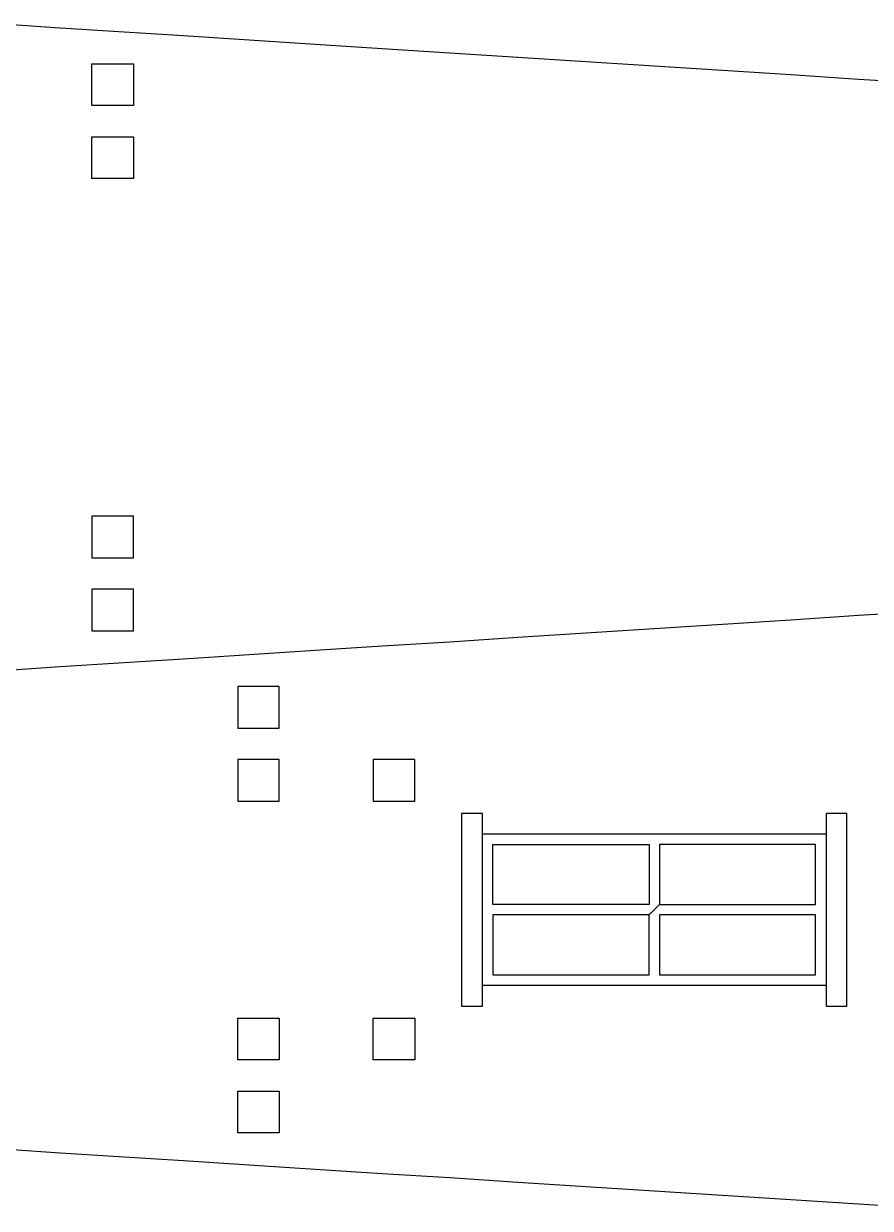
# Model space of a CAD drawing. Header units: millimetres. Extents: x 132 to 771, y 404 to 944.
# Drawn here: x 215.2 to 296.4, y 825.4 to 939.1 of the extents above; entities that cross this region are included whole.
import ezdxf

# ---------------------------------------------------------------- set-up
doc = ezdxf.new("R2010")
doc.units = ezdxf.units.MM
doc.header["$MEASUREMENT"] = 0
doc.layers.get('0').update_dxf_attribs({"linetype": 'CONTINUOUS', "true_color": 0xffffff})

msp = doc.modelspace()

# ---------------------------------------------------------------- linework, layer by layer
at = {"color": 7, "linetype": 'Continuous', "true_color": 0xffffff}
for points in [[(301.81, 933.36), (295.33, 933.77), (288.81, 934.19), (275.7, 935.03), (262.59, 935.88), (256.07, 936.3), (249.59, 936.71), (243.15, 937.13), (236.79, 937.54), (230.49, 937.94), (224.29, 938.34), (218.19, 938.73), (212.21, 939.12)], [(225.7, 931.25), (225.69, 931.25), (225.65, 931.25), (225.6, 931.25), (225.53, 931.25), (225.44, 931.25), (225.33, 931.25), (225.07, 931.25), (224.77, 931.25), (224.43, 931.25), (224.07, 931.25), (223.7, 931.25), (223.33, 931.25), (222.96, 931.25), (222.63, 931.25), (222.32, 931.25), (222.07, 931.25), (221.96, 931.25), (221.87, 931.25), (221.8, 931.25), (221.74, 931.25), (221.71, 931.25), (221.7, 931.25), (221.7, 931.26), (221.7, 931.29), (221.7, 931.35), (221.7, 931.42), (221.7, 931.51), (221.7, 931.62), (221.7, 931.87), (221.7, 932.17), (221.7, 932.51), (221.7, 932.87), (221.7, 933.25), (221.7, 933.62), (221.7, 933.98), (221.7, 934.32), (221.7, 934.62), (221.7, 934.88), (221.7, 934.98), (221.7, 935.07), (221.7, 935.15), (221.7, 935.2), (221.7, 935.23), (221.7, 935.25), (221.71, 935.25), (221.74, 935.25), (221.8, 935.25), (221.87, 935.25), (221.96, 935.25), (222.07, 935.25), (222.32, 935.25), (222.63, 935.25), (222.96, 935.25), (223.33, 935.25), (223.7, 935.25), (224.07, 935.25), (224.43, 935.25), (224.77, 935.25), (225.07, 935.25), (225.33, 935.25), (225.44, 935.25), (225.53, 935.25), (225.6, 935.25), (225.65, 935.25), (225.69, 935.25), (225.7, 935.25), (225.7, 935.23), (225.7, 935.2), (225.7, 935.15), (225.7, 935.07), (225.7, 934.98), (225.7, 934.88), (225.7, 934.62), (225.7, 934.32), (225.7, 933.98), (225.7, 933.62), (225.7, 933.25), (225.7, 932.87), (225.7, 932.51), (225.7, 932.17), (225.7, 931.87), (225.7, 931.62), (225.7, 931.51), (225.7, 931.42), (225.7, 931.35), (225.7, 931.29), (225.7, 931.26), (225.7, 931.25)], [(225.7, 924.25), (225.69, 924.25), (225.65, 924.25), (225.6, 924.25), (225.53, 924.25), (225.44, 924.25), (225.33, 924.25), (225.07, 924.25), (224.77, 924.25), (224.43, 924.25), (224.07, 924.25), (223.7, 924.25), (223.33, 924.25), (222.96, 924.25), (222.63, 924.25), (222.32, 924.25), (222.07, 924.25), (221.96, 924.25), (221.87, 924.25), (221.8, 924.25), (221.74, 924.25), (221.71, 924.25), (221.7, 924.25), (221.7, 924.26), (221.7, 924.29), (221.7, 924.35), (221.7, 924.42), (221.7, 924.51), (221.7, 924.62), (221.7, 924.87), (221.7, 925.17), (221.7, 925.51), (221.7, 925.87), (221.7, 926.25), (221.7, 926.62), (221.7, 926.98), (221.7, 927.32), (221.7, 927.62), (221.7, 927.88), (221.7, 927.98), (221.7, 928.07), (221.7, 928.15), (221.7, 928.2), (221.7, 928.23), (221.7, 928.25), (221.71, 928.25), (221.74, 928.25), (221.8, 928.25), (221.87, 928.25), (221.96, 928.25), (222.07, 928.25), (222.32, 928.25), (222.63, 928.25), (222.96, 928.25), (223.33, 928.25), (223.7, 928.25), (224.07, 928.25), (224.43, 928.25), (224.77, 928.25), (225.07, 928.25), (225.33, 928.25), (225.44, 928.25), (225.53, 928.25), (225.6, 928.25), (225.65, 928.25), (225.69, 928.25), (225.7, 928.25), (225.7, 928.23), (225.7, 928.2), (225.7, 928.15), (225.7, 928.07), (225.7, 927.98), (225.7, 927.88), (225.7, 927.62), (225.7, 927.32), (225.7, 926.98), (225.7, 926.62), (225.7, 926.25), (225.7, 925.87), (225.7, 925.51), (225.7, 925.17), (225.7, 924.87), (225.7, 924.62), (225.7, 924.51), (225.7, 924.42), (225.7, 924.35), (225.7, 924.29), (225.7, 924.26), (225.7, 924.25)], [(225.7, 891.82), (225.69, 891.82), (225.65, 891.82), (225.6, 891.82), (225.53, 891.82), (225.44, 891.82), (225.33, 891.82), (225.07, 891.82), (224.77, 891.82), (224.43, 891.82), (224.07, 891.82), (223.7, 891.82), (223.33, 891.82), (222.96, 891.82), (222.63, 891.82), (222.32, 891.82), (222.07, 891.82), (221.96, 891.82), (221.87, 891.82), (221.8, 891.82), (221.74, 891.82), (221.71, 891.82), (221.7, 891.82), (221.7, 891.81), (221.7, 891.77), (221.7, 891.72), (221.7, 891.65), (221.7, 891.56), (221.7, 891.45), (221.7, 891.19), (221.7, 890.89), (221.7, 890.55), (221.7, 890.19), (221.7, 889.82), (221.7, 889.45), (221.7, 889.08), (221.7, 888.75), (221.7, 888.44), (221.7, 888.19), (221.7, 888.08), (221.7, 887.99), (221.7, 887.92), (221.7, 887.86), (221.7, 887.83), (221.7, 887.82), (221.71, 887.82), (221.74, 887.82), (221.8, 887.82), (221.87, 887.82), (221.96, 887.82), (222.07, 887.82), (222.32, 887.82), (222.63, 887.82), (222.96, 887.82), (223.33, 887.82), (223.7, 887.82), (224.07, 887.82), (224.43, 887.82), (224.77, 887.82), (225.07, 887.82), (225.33, 887.82), (225.44, 887.82), (225.53, 887.82), (225.6, 887.82), (225.65, 887.82), (225.69, 887.82), (225.7, 887.82), (225.7, 887.83), (225.7, 887.86), (225.7, 887.92), (225.7, 887.99), (225.7, 888.08), (225.7, 888.19), (225.7, 888.44), (225.7, 888.75), (225.7, 889.08), (225.7, 889.45), (225.7, 889.82), (225.7, 890.19), (225.7, 890.55), (225.7, 890.89), (225.7, 891.19), (225.7, 891.45), (225.7, 891.56), (225.7, 891.65), (225.7, 891.72), (225.7, 891.77), (225.7, 891.81), (225.7, 891.82)], [(225.7, 884.82), (225.69, 884.82), (225.65, 884.82), (225.6, 884.82), (225.53, 884.82), (225.44, 884.82), (225.33, 884.82), (225.07, 884.82), (224.77, 884.82), (224.43, 884.82), (224.07, 884.82), (223.7, 884.82), (223.33, 884.82), (222.96, 884.82), (222.63, 884.82), (222.32, 884.82), (222.07, 884.82), (221.96, 884.82), (221.87, 884.82), (221.8, 884.82), (221.74, 884.82), (221.71, 884.82), (221.7, 884.82), (221.7, 884.81), (221.7, 884.77), (221.7, 884.72), (221.7, 884.65), (221.7, 884.56), (221.7, 884.45), (221.7, 884.19), (221.7, 883.89), (221.7, 883.55), (221.7, 883.19), (221.7, 882.82), (221.7, 882.45), (221.7, 882.08), (221.7, 881.75), (221.7, 881.44), (221.7, 881.19), (221.7, 881.08), (221.7, 880.99), (221.7, 880.92), (221.7, 880.86), (221.7, 880.83), (221.7, 880.82), (221.71, 880.82), (221.74, 880.82), (221.8, 880.82), (221.87, 880.82), (221.96, 880.82), (222.07, 880.82), (222.32, 880.82), (222.63, 880.82), (222.96, 880.82), (223.33, 880.82), (223.7, 880.82), (224.07, 880.82), (224.43, 880.82), (224.77, 880.82), (225.07, 880.82), (225.33, 880.82), (225.44, 880.82), (225.53, 880.82), (225.6, 880.82), (225.65, 880.82), (225.69, 880.82), (225.7, 880.82), (225.7, 880.83), (225.7, 880.86), (225.7, 880.92), (225.7, 880.99), (225.7, 881.08), (225.7, 881.19), (225.7, 881.44), (225.7, 881.75), (225.7, 882.08), (225.7, 882.45), (225.7, 882.82), (225.7, 883.19), (225.7, 883.55), (225.7, 883.89), (225.7, 884.19), (225.7, 884.45), (225.7, 884.56), (225.7, 884.65), (225.7, 884.72), (225.7, 884.77), (225.7, 884.81), (225.7, 884.82)], [(212.21, 876.95), (218.19, 877.34), (224.29, 877.73), (230.49, 878.13), (236.79, 878.53), (243.15, 878.94), (249.59, 879.36), (256.07, 879.77), (262.59, 880.19), (275.7, 881.03), (288.81, 881.88), (295.33, 882.3), (301.81, 882.71)], [(235.7, 871.46), (235.71, 871.46), (235.74, 871.46), (235.8, 871.46), (235.87, 871.46), (235.96, 871.46), (236.07, 871.46), (236.32, 871.46), (236.63, 871.46), (236.96, 871.46), (237.33, 871.46), (237.7, 871.46), (238.07, 871.46), (238.43, 871.46), (238.77, 871.46), (239.07, 871.46), (239.33, 871.46), (239.44, 871.46), (239.53, 871.46), (239.6, 871.46), (239.65, 871.46), (239.69, 871.46), (239.7, 871.46), (239.7, 871.47), (239.7, 871.51), (239.7, 871.56), (239.7, 871.63), (239.7, 871.72), (239.7, 871.83), (239.7, 872.09), (239.7, 872.39), (239.7, 872.73), (239.7, 873.09), (239.7, 873.46), (239.7, 873.83), (239.7, 874.2), (239.7, 874.53), (239.7, 874.84), (239.7, 875.09), (239.7, 875.2), (239.7, 875.29), (239.7, 875.36), (239.7, 875.42), (239.7, 875.45), (239.7, 875.46), (239.69, 875.46), (239.65, 875.46), (239.6, 875.46), (239.53, 875.46), (239.44, 875.46), (239.33, 875.46), (239.07, 875.46), (238.77, 875.46), (238.43, 875.46), (238.07, 875.46), (237.7, 875.46), (237.33, 875.46), (236.96, 875.46), (236.63, 875.46), (236.32, 875.46), (236.07, 875.46), (235.96, 875.46), (235.87, 875.46), (235.8, 875.46), (235.74, 875.46), (235.71, 875.46), (235.7, 875.46), (235.7, 875.45), (235.7, 875.42), (235.7, 875.36), (235.7, 875.29), (235.7, 875.2), (235.7, 875.09), (235.7, 874.84), (235.7, 874.53), (235.7, 874.2), (235.7, 873.83), (235.7, 873.46), (235.7, 873.09), (235.7, 872.73), (235.7, 872.39), (235.7, 872.09), (235.7, 871.83), (235.7, 871.72), (235.7, 871.63), (235.7, 871.56), (235.7, 871.51), (235.7, 871.47), (235.7, 871.46)], [(235.7, 864.46), (235.71, 864.46), (235.74, 864.46), (235.8, 864.46), (235.87, 864.46), (235.96, 864.46), (236.07, 864.46), (236.32, 864.46), (236.63, 864.46), (236.96, 864.46), (237.33, 864.46), (237.7, 864.46), (238.07, 864.46), (238.43, 864.46), (238.77, 864.46), (239.07, 864.46), (239.33, 864.46), (239.44, 864.46), (239.53, 864.46), (239.6, 864.46), (239.65, 864.46), (239.69, 864.46), (239.7, 864.46), (239.7, 864.47), (239.7, 864.51), (239.7, 864.56), (239.7, 864.63), (239.7, 864.72), (239.7, 864.83), (239.7, 865.09), (239.7, 865.39), (239.7, 865.73), (239.7, 866.09), (239.7, 866.46), (239.7, 866.83), (239.7, 867.2), (239.7, 867.53), (239.7, 867.84), (239.7, 868.09), (239.7, 868.2), (239.7, 868.29), (239.7, 868.36), (239.7, 868.42), (239.7, 868.45), (239.7, 868.46), (239.69, 868.46), (239.65, 868.46), (239.6, 868.46), (239.53, 868.46), (239.44, 868.46), (239.33, 868.46), (239.07, 868.46), (238.77, 868.46), (238.43, 868.46), (238.07, 868.46), (237.7, 868.46), (237.33, 868.46), (236.96, 868.46), (236.63, 868.46), (236.32, 868.46), (236.07, 868.46), (235.96, 868.46), (235.87, 868.46), (235.8, 868.46), (235.74, 868.46), (235.71, 868.46), (235.7, 868.46), (235.7, 868.45), (235.7, 868.42), (235.7, 868.36), (235.7, 868.29), (235.7, 868.2), (235.7, 868.09), (235.7, 867.84), (235.7, 867.53), (235.7, 867.2), (235.7, 866.83), (235.7, 866.46), (235.7, 866.09), (235.7, 865.73), (235.7, 865.39), (235.7, 865.09), (235.7, 864.83), (235.7, 864.72), (235.7, 864.63), (235.7, 864.56), (235.7, 864.51), (235.7, 864.47), (235.7, 864.46)], [(248.7, 864.46), (248.71, 864.46), (248.74, 864.46), (248.8, 864.46), (248.87, 864.46), (248.96, 864.46), (249.07, 864.46), (249.32, 864.46), (249.63, 864.46), (249.96, 864.46), (250.33, 864.46), (250.7, 864.46), (251.07, 864.46), (251.43, 864.46), (251.77, 864.46), (252.07, 864.46), (252.33, 864.46), (252.44, 864.46), (252.53, 864.46), (252.6, 864.46), (252.65, 864.46), (252.69, 864.46), (252.7, 864.46), (252.7, 864.47), (252.7, 864.51), (252.7, 864.56), (252.7, 864.63), (252.7, 864.72), (252.7, 864.83), (252.7, 865.09), (252.7, 865.39), (252.7, 865.73), (252.7, 866.09), (252.7, 866.46), (252.7, 866.83), (252.7, 867.2), (252.7, 867.53), (252.7, 867.84), (252.7, 868.09), (252.7, 868.2), (252.7, 868.29), (252.7, 868.36), (252.7, 868.42), (252.7, 868.45), (252.7, 868.46), (252.69, 868.46), (252.65, 868.46), (252.6, 868.46), (252.53, 868.46), (252.44, 868.46), (252.33, 868.46), (252.07, 868.46), (251.77, 868.46), (251.43, 868.46), (251.07, 868.46), (250.7, 868.46), (250.33, 868.46), (249.96, 868.46), (249.63, 868.46), (249.32, 868.46), (249.07, 868.46), (248.96, 868.46), (248.87, 868.46), (248.8, 868.46), (248.74, 868.46), (248.71, 868.46), (248.7, 868.46), (248.7, 868.45), (248.7, 868.42), (248.7, 868.36), (248.7, 868.29), (248.7, 868.2), (248.7, 868.09), (248.7, 867.84), (248.7, 867.53), (248.7, 867.2), (248.7, 866.83), (248.7, 866.46), (248.7, 866.09), (248.7, 865.73), (248.7, 865.39), (248.7, 865.09), (248.7, 864.83), (248.7, 864.72), (248.7, 864.63), (248.7, 864.56), (248.7, 864.51), (248.7, 864.47), (248.7, 864.46)], [(257.2, 844.78), (257.22, 844.78), (257.28, 844.78), (257.38, 844.78), (257.51, 844.78), (257.66, 844.78), (257.83, 844.78), (258.2, 844.78), (258.57, 844.78), (258.73, 844.78), (258.89, 844.78), (259.01, 844.78), (259.11, 844.78), (259.18, 844.78), (259.2, 844.78), (259.2, 844.8), (259.2, 844.84), (259.2, 844.9), (259.2, 844.99), (259.2, 845.1), (259.2, 845.24), (259.2, 845.4), (259.2, 845.58), (259.2, 845.78), (259.2, 846), (259.2, 846.24), (259.2, 846.49), (259.2, 846.76), (259.2, 847.05), (259.2, 847.36), (259.2, 847.67), (259.2, 848.35), (259.2, 849.07), (259.2, 849.84), (259.2, 850.64), (259.2, 851.46), (259.2, 852.31), (259.2, 854.03), (259.2, 855.76), (259.2, 856.6), (259.2, 857.43), (259.2, 858.23), (259.2, 858.99), (259.2, 859.72), (259.2, 860.39), (259.2, 860.71), (259.2, 861.02), (259.2, 861.3), (259.2, 861.58), (259.2, 861.83), (259.2, 862.07), (259.2, 862.29), (259.2, 862.49), (259.2, 862.67), (259.2, 862.83), (259.2, 862.96), (259.2, 863.08), (259.2, 863.17), (259.2, 863.23), (259.2, 863.27), (259.2, 863.28), (259.18, 863.28), (259.11, 863.28), (259.01, 863.28), (258.89, 863.28), (258.73, 863.28), (258.57, 863.28), (258.2, 863.28), (257.83, 863.28), (257.66, 863.28), (257.51, 863.28), (257.38, 863.28), (257.28, 863.28), (257.22, 863.28), (257.2, 863.28), (257.2, 863.27), (257.2, 863.23), (257.2, 863.17), (257.2, 863.08), (257.2, 862.96), (257.2, 862.83), (257.2, 862.67), (257.2, 862.49), (257.2, 862.29), (257.2, 862.07), (257.2, 861.83), (257.2, 861.58), (257.2, 861.3), (257.2, 861.02), (257.2, 860.71), (257.2, 860.39), (257.2, 859.72), (257.2, 858.99), (257.2, 858.23), (257.2, 857.43), (257.2, 856.6), (257.2, 855.76), (257.2, 854.03), (257.2, 852.31), (257.2, 851.46), (257.2, 850.64), (257.2, 849.84), (257.2, 849.07), (257.2, 848.35), (257.2, 847.67), (257.2, 847.36), (257.2, 847.05), (257.2, 846.76), (257.2, 846.49), (257.2, 846.24), (257.2, 846), (257.2, 845.78), (257.2, 845.58), (257.2, 845.4), (257.2, 845.24), (257.2, 845.1), (257.2, 844.99), (257.2, 844.9), (257.2, 844.84), (257.2, 844.8), (257.2, 844.78)], [(292.2, 844.78), (292.22, 844.78), (292.28, 844.78), (292.38, 844.78), (292.51, 844.78), (292.66, 844.78), (292.83, 844.78), (293.2, 844.78), (293.57, 844.78), (293.73, 844.78), (293.89, 844.78), (294.01, 844.78), (294.11, 844.78), (294.18, 844.78), (294.2, 844.78), (294.2, 844.8), (294.2, 844.84), (294.2, 844.9), (294.2, 844.99), (294.2, 845.1), (294.2, 845.24), (294.2, 845.4), (294.2, 845.58), (294.2, 845.78), (294.2, 846), (294.2, 846.24), (294.2, 846.49), (294.2, 846.76), (294.2, 847.05), (294.2, 847.36), (294.2, 847.67), (294.2, 848.35), (294.2, 849.07), (294.2, 849.84), (294.2, 850.64), (294.2, 851.46), (294.2, 852.31), (294.2, 854.03), (294.2, 855.76), (294.2, 856.6), (294.2, 857.43), (294.2, 858.23), (294.2, 858.99), (294.2, 859.72), (294.2, 860.39), (294.2, 860.71), (294.2, 861.02), (294.2, 861.3), (294.2, 861.58), (294.2, 861.83), (294.2, 862.07), (294.2, 862.29), (294.2, 862.49), (294.2, 862.67), (294.2, 862.83), (294.2, 862.96), (294.2, 863.08), (294.2, 863.17), (294.2, 863.23), (294.2, 863.27), (294.2, 863.28), (294.18, 863.28), (294.11, 863.28), (294.01, 863.28), (293.89, 863.28), (293.73, 863.28), (293.57, 863.28), (293.2, 863.28), (292.83, 863.28), (292.66, 863.28), (292.51, 863.28), (292.38, 863.28), (292.28, 863.28), (292.22, 863.28), (292.2, 863.28), (292.2, 863.27), (292.2, 863.23), (292.2, 863.17), (292.2, 863.08), (292.2, 862.96), (292.2, 862.83), (292.2, 862.67), (292.2, 862.49), (292.2, 862.29), (292.2, 862.07), (292.2, 861.83), (292.2, 861.58), (292.2, 861.3), (292.2, 861.02), (292.2, 860.71), (292.2, 860.39), (292.2, 859.72), (292.2, 858.99), (292.2, 858.23), (292.2, 857.43), (292.2, 856.6), (292.2, 855.76), (292.2, 854.03), (292.2, 852.31), (292.2, 851.46), (292.2, 850.64), (292.2, 849.84), (292.2, 849.07), (292.2, 848.35), (292.2, 847.67), (292.2, 847.36), (292.2, 847.05), (292.2, 846.76), (292.2, 846.49), (292.2, 846.24), (292.2, 846), (292.2, 845.78), (292.2, 845.58), (292.2, 845.4), (292.2, 845.24), (292.2, 845.1), (292.2, 844.99), (292.2, 844.9), (292.2, 844.84), (292.2, 844.8), (292.2, 844.78)], [(292.2, 861.28), (292.17, 861.28), (292.1, 861.28), (291.99, 861.28), (291.83, 861.28), (291.63, 861.28), (291.38, 861.28), (291.1, 861.28), (290.78, 861.28), (290.42, 861.28), (290.03, 861.28), (289.61, 861.28), (289.15, 861.28), (288.67, 861.28), (288.15, 861.28), (287.61, 861.28), (287.04, 861.28), (286.45, 861.28), (285.84, 861.28), (285.2, 861.28), (284.54, 861.28), (283.87, 861.28), (283.18, 861.28), (282.48, 861.28), (281.76, 861.28), (280.28, 861.28), (278.78, 861.28), (277.24, 861.28), (275.7, 861.28), (274.15, 861.28), (272.62, 861.28), (271.11, 861.28), (269.64, 861.28), (268.92, 861.28), (268.22, 861.28), (267.53, 861.28), (266.85, 861.28), (266.2, 861.28), (265.56, 861.28), (264.95, 861.28), (264.35, 861.28), (263.79, 861.28), (263.25, 861.28), (262.73, 861.28), (262.24, 861.28), (261.79, 861.28), (261.36, 861.28), (260.97, 861.28), (260.62, 861.28), (260.3, 861.28), (260.01, 861.28), (259.77, 861.28), (259.57, 861.28), (259.41, 861.28), (259.29, 861.28), (259.22, 861.28), (259.2, 861.28)], [(275.2, 854.53), (275.19, 854.53), (275.16, 854.53), (275.1, 854.53), (275.03, 854.53), (274.94, 854.53), (274.83, 854.53), (274.7, 854.53), (274.55, 854.53), (274.39, 854.53), (274.21, 854.53), (274.02, 854.53), (273.81, 854.53), (273.36, 854.53), (272.86, 854.53), (272.31, 854.53), (271.72, 854.53), (271.1, 854.53), (270.45, 854.53), (269.78, 854.53), (269.1, 854.53), (267.7, 854.53), (266.3, 854.53), (265.61, 854.53), (264.94, 854.53), (264.3, 854.53), (263.68, 854.53), (263.09, 854.53), (262.54, 854.53), (262.04, 854.53), (261.58, 854.53), (261.38, 854.53), (261.18, 854.53), (261.01, 854.53), (260.84, 854.53), (260.7, 854.53), (260.57, 854.53), (260.46, 854.53), (260.37, 854.53), (260.29, 854.53), (260.24, 854.53), (260.21, 854.53), (260.2, 854.53), (260.2, 854.55), (260.2, 854.6), (260.2, 854.68), (260.2, 854.78), (260.2, 854.91), (260.2, 855.06), (260.2, 855.24), (260.2, 855.43), (260.2, 855.64), (260.2, 855.87), (260.2, 856.35), (260.2, 856.87), (260.2, 857.41), (260.2, 857.94), (260.2, 858.46), (260.2, 858.95), (260.2, 859.18), (260.2, 859.39), (260.2, 859.58), (260.2, 859.75), (260.2, 859.91), (260.2, 860.04), (260.2, 860.14), (260.2, 860.22), (260.2, 860.27), (260.2, 860.28), (260.21, 860.28), (260.24, 860.28), (260.29, 860.28), (260.37, 860.28), (260.46, 860.28), (260.57, 860.28), (260.7, 860.28), (260.84, 860.28), (261.01, 860.28), (261.18, 860.28), (261.38, 860.28), (261.58, 860.28), (262.04, 860.28), (262.54, 860.28), (263.09, 860.28), (263.68, 860.28), (264.3, 860.28), (264.94, 860.28), (265.61, 860.28), (266.3, 860.28), (267.7, 860.28), (269.1, 860.28), (269.78, 860.28), (270.45, 860.28), (271.1, 860.28), (271.72, 860.28), (272.31, 860.28), (272.85, 860.28), (273.36, 860.28), (273.81, 860.28), (274.02, 860.28), (274.21, 860.28), (274.39, 860.28), (274.55, 860.28), (274.7, 860.28), (274.83, 860.28), (274.94, 860.28), (275.03, 860.28), (275.1, 860.28), (275.16, 860.28), (275.19, 860.28), (275.2, 860.28), (275.2, 860.27), (275.2, 860.22), (275.2, 860.14), (275.2, 860.04), (275.2, 859.91), (275.2, 859.75), (275.2, 859.58), (275.2, 859.39), (275.2, 859.18), (275.2, 858.95), (275.2, 858.46), (275.2, 857.95), (275.2, 857.41), (275.2, 856.87), (275.2, 856.35), (275.2, 855.87), (275.2, 855.64), (275.2, 855.43), (275.2, 855.24), (275.2, 855.06), (275.2, 854.91), (275.2, 854.78), (275.2, 854.68), (275.2, 854.6), (275.2, 854.55), (275.2, 854.53)], [(276.2, 854.53), (276.21, 854.53), (276.24, 854.53), (276.29, 854.53), (276.37, 854.53), (276.46, 854.53), (276.57, 854.53), (276.7, 854.53), (276.84, 854.53), (277.01, 854.53), (277.18, 854.53), (277.38, 854.53), (277.58, 854.53), (278.04, 854.53), (278.54, 854.53), (279.09, 854.53), (279.68, 854.53), (280.3, 854.53), (280.94, 854.53), (281.61, 854.53), (282.3, 854.53), (283.7, 854.53), (285.1, 854.53), (285.78, 854.53), (286.45, 854.53), (287.1, 854.53), (287.72, 854.53), (288.31, 854.53), (288.85, 854.53), (289.36, 854.53), (289.81, 854.53), (290.02, 854.53), (290.21, 854.53), (290.39, 854.53), (290.55, 854.53), (290.7, 854.53), (290.83, 854.53), (290.94, 854.53), (291.03, 854.53), (291.1, 854.53), (291.16, 854.53), (291.19, 854.53), (291.2, 854.53), (291.2, 854.55), (291.2, 854.6), (291.2, 854.68), (291.2, 854.78), (291.2, 854.91), (291.2, 855.06), (291.2, 855.24), (291.2, 855.43), (291.2, 855.64), (291.2, 855.87), (291.2, 856.35), (291.2, 856.87), (291.2, 857.41), (291.2, 857.94), (291.2, 858.46), (291.2, 858.95), (291.2, 859.18), (291.2, 859.39), (291.2, 859.58), (291.2, 859.75), (291.2, 859.91), (291.2, 860.04), (291.2, 860.14), (291.2, 860.22), (291.2, 860.27), (291.2, 860.28), (291.19, 860.28), (291.16, 860.28), (291.1, 860.28), (291.03, 860.28), (290.94, 860.28), (290.83, 860.28), (290.7, 860.28), (290.55, 860.28), (290.39, 860.28), (290.21, 860.28), (290.02, 860.28), (289.81, 860.28), (289.36, 860.28), (288.86, 860.28), (288.31, 860.28), (287.72, 860.28), (287.1, 860.28), (286.45, 860.28), (285.78, 860.28), (285.1, 860.28), (283.7, 860.28), (282.3, 860.28), (281.61, 860.28), (280.94, 860.28), (280.3, 860.28), (279.68, 860.28), (279.09, 860.28), (278.54, 860.28), (278.04, 860.28), (277.58, 860.28), (277.38, 860.28), (277.18, 860.28), (277.01, 860.28), (276.84, 860.28), (276.7, 860.28), (276.57, 860.28), (276.46, 860.28), (276.37, 860.28), (276.29, 860.28), (276.24, 860.28), (276.21, 860.28), (276.2, 860.28), (276.2, 860.27), (276.2, 860.22), (276.2, 860.14), (276.2, 860.04), (276.2, 859.91), (276.2, 859.75), (276.2, 859.58), (276.2, 859.39), (276.2, 859.18), (276.2, 858.95), (276.2, 858.46), (276.2, 857.95), (276.2, 857.41), (276.2, 856.87), (276.2, 856.35), (276.2, 855.87), (276.2, 855.64), (276.2, 855.43), (276.2, 855.24), (276.2, 855.06), (276.2, 854.91), (276.2, 854.78), (276.2, 854.68), (276.2, 854.6), (276.2, 854.55), (276.2, 854.53), (276.19, 854.52), (276.16, 854.49), (276.11, 854.44), (276.04, 854.38), (275.88, 854.22), (275.7, 854.03), (275.52, 853.85), (275.36, 853.69), (275.29, 853.63), (275.24, 853.58), (275.21, 853.54), (275.2, 853.53)], [(260.2, 847.78), (260.21, 847.78), (260.24, 847.78), (260.29, 847.78), (260.37, 847.78), (260.46, 847.78), (260.57, 847.78), (260.7, 847.78), (260.84, 847.78), (261.01, 847.78), (261.18, 847.78), (261.38, 847.78), (261.58, 847.78), (262.04, 847.78), (262.54, 847.78), (263.09, 847.78), (263.68, 847.78), (264.3, 847.78), (264.94, 847.78), (265.61, 847.78), (266.3, 847.78), (267.7, 847.78), (269.1, 847.78), (269.78, 847.78), (270.45, 847.78), (271.1, 847.78), (271.72, 847.78), (272.31, 847.78), (272.85, 847.78), (273.36, 847.78), (273.81, 847.78), (274.02, 847.78), (274.21, 847.78), (274.39, 847.78), (274.55, 847.78), (274.7, 847.78), (274.83, 847.78), (274.94, 847.78), (275.03, 847.78), (275.1, 847.78), (275.16, 847.78), (275.19, 847.78), (275.2, 847.78), (275.2, 847.8), (275.2, 847.85), (275.2, 847.93), (275.2, 848.03), (275.2, 848.16), (275.2, 848.31), (275.2, 848.49), (275.2, 848.68), (275.2, 848.89), (275.2, 849.12), (275.2, 849.6), (275.2, 850.12), (275.2, 850.66), (275.2, 851.19), (275.2, 851.71), (275.2, 852.2), (275.2, 852.43), (275.2, 852.64), (275.2, 852.83), (275.2, 853), (275.2, 853.16), (275.2, 853.29), (275.2, 853.39), (275.2, 853.47), (275.2, 853.52), (275.2, 853.53), (275.19, 853.53), (275.16, 853.53), (275.1, 853.53), (275.03, 853.53), (274.94, 853.53), (274.83, 853.53), (274.7, 853.53), (274.55, 853.53), (274.39, 853.53), (274.21, 853.53), (274.02, 853.53), (273.81, 853.53), (273.36, 853.53), (272.86, 853.53), (272.31, 853.53), (271.72, 853.53), (271.1, 853.53), (270.45, 853.53), (269.78, 853.53), (269.1, 853.53), (267.7, 853.53), (266.3, 853.53), (265.61, 853.53), (264.94, 853.53), (264.3, 853.53), (263.68, 853.53), (263.09, 853.53), (262.54, 853.53), (262.04, 853.53), (261.58, 853.53), (261.38, 853.53), (261.18, 853.53), (261.01, 853.53), (260.84, 853.53), (260.7, 853.53), (260.57, 853.53), (260.46, 853.53), (260.37, 853.53), (260.29, 853.53), (260.24, 853.53), (260.21, 853.53), (260.2, 853.53), (260.2, 853.52), (260.2, 853.47), (260.2, 853.39), (260.2, 853.29), (260.2, 853.16), (260.2, 853), (260.2, 852.83), (260.2, 852.64), (260.2, 852.43), (260.2, 852.2), (260.2, 851.71), (260.2, 851.2), (260.2, 850.66), (260.2, 850.12), (260.2, 849.6), (260.2, 849.12), (260.2, 848.89), (260.2, 848.68), (260.2, 848.49), (260.2, 848.31), (260.2, 848.16), (260.2, 848.03), (260.2, 847.93), (260.2, 847.85), (260.2, 847.8), (260.2, 847.78)], [(291.2, 853.53), (291.19, 853.53), (291.16, 853.53), (291.1, 853.53), (291.03, 853.53), (290.94, 853.53), (290.83, 853.53), (290.7, 853.53), (290.55, 853.53), (290.39, 853.53), (290.21, 853.53), (290.02, 853.53), (289.81, 853.53), (289.36, 853.53), (288.86, 853.53), (288.31, 853.53), (287.72, 853.53), (287.1, 853.53), (286.45, 853.53), (285.78, 853.53), (285.1, 853.53), (283.7, 853.53), (282.3, 853.53), (281.61, 853.53), (280.94, 853.53), (280.3, 853.53), (279.68, 853.53), (279.09, 853.53), (278.54, 853.53), (278.04, 853.53), (277.58, 853.53), (277.38, 853.53), (277.18, 853.53), (277.01, 853.53), (276.84, 853.53), (276.7, 853.53), (276.57, 853.53), (276.46, 853.53), (276.37, 853.53), (276.29, 853.53), (276.24, 853.53), (276.21, 853.53), (276.2, 853.53), (276.2, 853.52), (276.2, 853.47), (276.2, 853.39), (276.2, 853.29), (276.2, 853.16), (276.2, 853), (276.2, 852.83), (276.2, 852.64), (276.2, 852.43), (276.2, 852.2), (276.2, 851.71), (276.2, 851.2), (276.2, 850.66), (276.2, 850.12), (276.2, 849.6), (276.2, 849.12), (276.2, 848.89), (276.2, 848.68), (276.2, 848.49), (276.2, 848.31), (276.2, 848.16), (276.2, 848.03), (276.2, 847.93), (276.2, 847.85), (276.2, 847.8), (276.2, 847.78), (276.21, 847.78), (276.24, 847.78), (276.29, 847.78), (276.37, 847.78), (276.46, 847.78), (276.57, 847.78), (276.7, 847.78), (276.84, 847.78), (277.01, 847.78), (277.18, 847.78), (277.38, 847.78), (277.58, 847.78), (278.04, 847.78), (278.54, 847.78), (279.09, 847.78), (279.68, 847.78), (280.3, 847.78), (280.94, 847.78), (281.61, 847.78), (282.3, 847.78), (283.7, 847.78), (285.1, 847.78), (285.78, 847.78), (286.45, 847.78), (287.1, 847.78), (287.72, 847.78), (288.31, 847.78), (288.85, 847.78), (289.36, 847.78), (289.81, 847.78), (290.02, 847.78), (290.21, 847.78), (290.39, 847.78), (290.55, 847.78), (290.7, 847.78), (290.83, 847.78), (290.94, 847.78), (291.03, 847.78), (291.1, 847.78), (291.16, 847.78), (291.19, 847.78), (291.2, 847.78), (291.2, 847.8), (291.2, 847.85), (291.2, 847.93), (291.2, 848.03), (291.2, 848.16), (291.2, 848.31), (291.2, 848.49), (291.2, 848.68), (291.2, 848.89), (291.2, 849.12), (291.2, 849.6), (291.2, 850.12), (291.2, 850.66), (291.2, 851.19), (291.2, 851.71), (291.2, 852.2), (291.2, 852.43), (291.2, 852.64), (291.2, 852.83), (291.2, 853), (291.2, 853.16), (291.2, 853.29), (291.2, 853.39), (291.2, 853.47), (291.2, 853.52), (291.2, 853.53)], [(259.2, 846.78), (259.22, 846.78), (259.29, 846.78), (259.41, 846.78), (259.57, 846.78), (259.77, 846.78), (260.01, 846.78), (260.3, 846.78), (260.62, 846.78), (260.97, 846.78), (261.36, 846.78), (261.79, 846.78), (262.24, 846.78), (262.73, 846.78), (263.25, 846.78), (263.79, 846.78), (264.36, 846.78), (264.95, 846.78), (265.56, 846.78), (266.2, 846.78), (266.85, 846.78), (267.53, 846.78), (268.22, 846.78), (268.92, 846.78), (269.64, 846.78), (271.11, 846.78), (272.62, 846.78), (274.15, 846.78), (275.7, 846.78), (277.24, 846.78), (278.78, 846.78), (280.29, 846.78), (281.76, 846.78), (282.48, 846.78), (283.18, 846.78), (283.87, 846.78), (284.54, 846.78), (285.2, 846.78), (285.84, 846.78), (286.45, 846.78), (287.04, 846.78), (287.61, 846.78), (288.15, 846.78), (288.67, 846.78), (289.15, 846.78), (289.61, 846.78), (290.03, 846.78), (290.42, 846.78), (290.78, 846.78), (291.1, 846.78), (291.38, 846.78), (291.63, 846.78), (291.83, 846.78), (291.99, 846.78), (292.1, 846.78), (292.17, 846.78), (292.2, 846.78)], [(235.7, 843.6), (235.71, 843.6), (235.74, 843.6), (235.8, 843.6), (235.87, 843.6), (235.96, 843.6), (236.07, 843.6), (236.32, 843.6), (236.63, 843.6), (236.96, 843.6), (237.33, 843.6), (237.7, 843.6), (238.07, 843.6), (238.43, 843.6), (238.77, 843.6), (239.07, 843.6), (239.33, 843.6), (239.44, 843.6), (239.53, 843.6), (239.6, 843.6), (239.65, 843.6), (239.69, 843.6), (239.7, 843.6), (239.7, 843.59), (239.7, 843.56), (239.7, 843.5), (239.7, 843.43), (239.7, 843.34), (239.7, 843.23), (239.7, 842.98), (239.7, 842.68), (239.7, 842.34), (239.7, 841.98), (239.7, 841.6), (239.7, 841.23), (239.7, 840.87), (239.7, 840.53), (239.7, 840.23), (239.7, 839.97), (239.7, 839.87), (239.7, 839.78), (239.7, 839.7), (239.7, 839.65), (239.7, 839.62), (239.7, 839.6), (239.69, 839.6), (239.65, 839.6), (239.6, 839.6), (239.53, 839.6), (239.44, 839.6), (239.33, 839.6), (239.07, 839.6), (238.77, 839.6), (238.43, 839.6), (238.07, 839.6), (237.7, 839.6), (237.33, 839.6), (236.96, 839.6), (236.63, 839.6), (236.32, 839.6), (236.07, 839.6), (235.96, 839.6), (235.87, 839.6), (235.8, 839.6), (235.74, 839.6), (235.71, 839.6), (235.7, 839.6), (235.7, 839.62), (235.7, 839.65), (235.7, 839.7), (235.7, 839.78), (235.7, 839.87), (235.7, 839.97), (235.7, 840.23), (235.7, 840.53), (235.7, 840.87), (235.7, 841.23), (235.7, 841.6), (235.7, 841.98), (235.7, 842.34), (235.7, 842.68), (235.7, 842.98), (235.7, 843.23), (235.7, 843.34), (235.7, 843.43), (235.7, 843.5), (235.7, 843.56), (235.7, 843.59), (235.7, 843.6)], [(248.7, 843.6), (248.71, 843.6), (248.74, 843.6), (248.8, 843.6), (248.87, 843.6), (248.96, 843.6), (249.07, 843.6), (249.32, 843.6), (249.63, 843.6), (249.96, 843.6), (250.33, 843.6), (250.7, 843.6), (251.07, 843.6), (251.43, 843.6), (251.77, 843.6), (252.07, 843.6), (252.33, 843.6), (252.44, 843.6), (252.53, 843.6), (252.6, 843.6), (252.65, 843.6), (252.69, 843.6), (252.7, 843.6), (252.7, 843.59), (252.7, 843.56), (252.7, 843.5), (252.7, 843.43), (252.7, 843.34), (252.7, 843.23), (252.7, 842.98), (252.7, 842.68), (252.7, 842.34), (252.7, 841.98), (252.7, 841.6), (252.7, 841.23), (252.7, 840.87), (252.7, 840.53), (252.7, 840.23), (252.7, 839.97), (252.7, 839.87), (252.7, 839.78), (252.7, 839.7), (252.7, 839.65), (252.7, 839.62), (252.7, 839.6), (252.69, 839.6), (252.65, 839.6), (252.6, 839.6), (252.53, 839.6), (252.44, 839.6), (252.33, 839.6), (252.07, 839.6), (251.77, 839.6), (251.43, 839.6), (251.07, 839.6), (250.7, 839.6), (250.33, 839.6), (249.96, 839.6), (249.63, 839.6), (249.32, 839.6), (249.07, 839.6), (248.96, 839.6), (248.87, 839.6), (248.8, 839.6), (248.74, 839.6), (248.71, 839.6), (248.7, 839.6), (248.7, 839.62), (248.7, 839.65), (248.7, 839.7), (248.7, 839.78), (248.7, 839.87), (248.7, 839.97), (248.7, 840.23), (248.7, 840.53), (248.7, 840.87), (248.7, 841.23), (248.7, 841.6), (248.7, 841.98), (248.7, 842.34), (248.7, 842.68), (248.7, 842.98), (248.7, 843.23), (248.7, 843.34), (248.7, 843.43), (248.7, 843.5), (248.7, 843.56), (248.7, 843.59), (248.7, 843.6)], [(235.7, 836.6), (235.71, 836.6), (235.74, 836.6), (235.8, 836.6), (235.87, 836.6), (235.96, 836.6), (236.07, 836.6), (236.32, 836.6), (236.63, 836.6), (236.96, 836.6), (237.33, 836.6), (237.7, 836.6), (238.07, 836.6), (238.43, 836.6), (238.77, 836.6), (239.07, 836.6), (239.33, 836.6), (239.44, 836.6), (239.53, 836.6), (239.6, 836.6), (239.65, 836.6), (239.69, 836.6), (239.7, 836.6), (239.7, 836.59), (239.7, 836.56), (239.7, 836.5), (239.7, 836.43), (239.7, 836.34), (239.7, 836.23), (239.7, 835.98), (239.7, 835.68), (239.7, 835.34), (239.7, 834.98), (239.7, 834.6), (239.7, 834.23), (239.7, 833.87), (239.7, 833.53), (239.7, 833.23), (239.7, 832.97), (239.7, 832.87), (239.7, 832.78), (239.7, 832.7), (239.7, 832.65), (239.7, 832.62), (239.7, 832.6), (239.69, 832.6), (239.65, 832.6), (239.6, 832.6), (239.53, 832.6), (239.44, 832.6), (239.33, 832.6), (239.07, 832.6), (238.77, 832.6), (238.43, 832.6), (238.07, 832.6), (237.7, 832.6), (237.33, 832.6), (236.96, 832.6), (236.63, 832.6), (236.32, 832.6), (236.07, 832.6), (235.96, 832.6), (235.87, 832.6), (235.8, 832.6), (235.74, 832.6), (235.71, 832.6), (235.7, 832.6), (235.7, 832.62), (235.7, 832.65), (235.7, 832.7), (235.7, 832.78), (235.7, 832.87), (235.7, 832.97), (235.7, 833.23), (235.7, 833.53), (235.7, 833.87), (235.7, 834.23), (235.7, 834.6), (235.7, 834.98), (235.7, 835.34), (235.7, 835.68), (235.7, 835.98), (235.7, 836.23), (235.7, 836.34), (235.7, 836.43), (235.7, 836.5), (235.7, 836.56), (235.7, 836.59), (235.7, 836.6)], [(212.21, 831.12), (218.19, 830.73), (224.29, 830.34), (230.49, 829.94), (236.79, 829.54), (243.15, 829.13), (249.59, 828.71), (256.07, 828.3), (262.59, 827.88), (275.7, 827.03), (288.81, 826.19), (295.33, 825.77), (301.81, 825.36)]]:
    msp.add_lwpolyline(points, dxfattribs=at)

doc.saveas('drawing.dxf')
